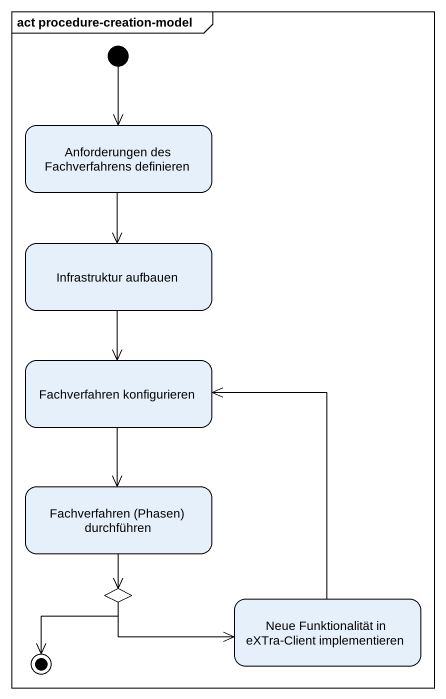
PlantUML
@startuml
mainframe act procedure-creation-model
hide empty description
state "Anforderungen des Fachverfahrens definieren" as Anforderungen_des
state "Infrastruktur aufbauen" as Infrastruktur_aufbauen
state "Fachverfahren konfigurieren" as Fachverfahren_konfigurieren
state "Fachverfahren (Phasen) durchführen" as Fachverfahren_Phasen
state choice1 <<choice>>
state "Neue Funktionalität in eXTra-Client implementieren" as Neue_Funktionalität_in
[*] --> Anforderungen_des
Anforderungen_des --> Infrastruktur_aufbauen
Infrastruktur_aufbauen --> Fachverfahren_konfigurieren
Fachverfahren_konfigurieren --> Fachverfahren_Phasen
Fachverfahren_Phasen --> choice1
choice1 -right-> Neue_Funktionalität_in
Neue_Funktionalität_in -up-> Fachverfahren_konfigurieren
choice1 --> [*]
@enduml
